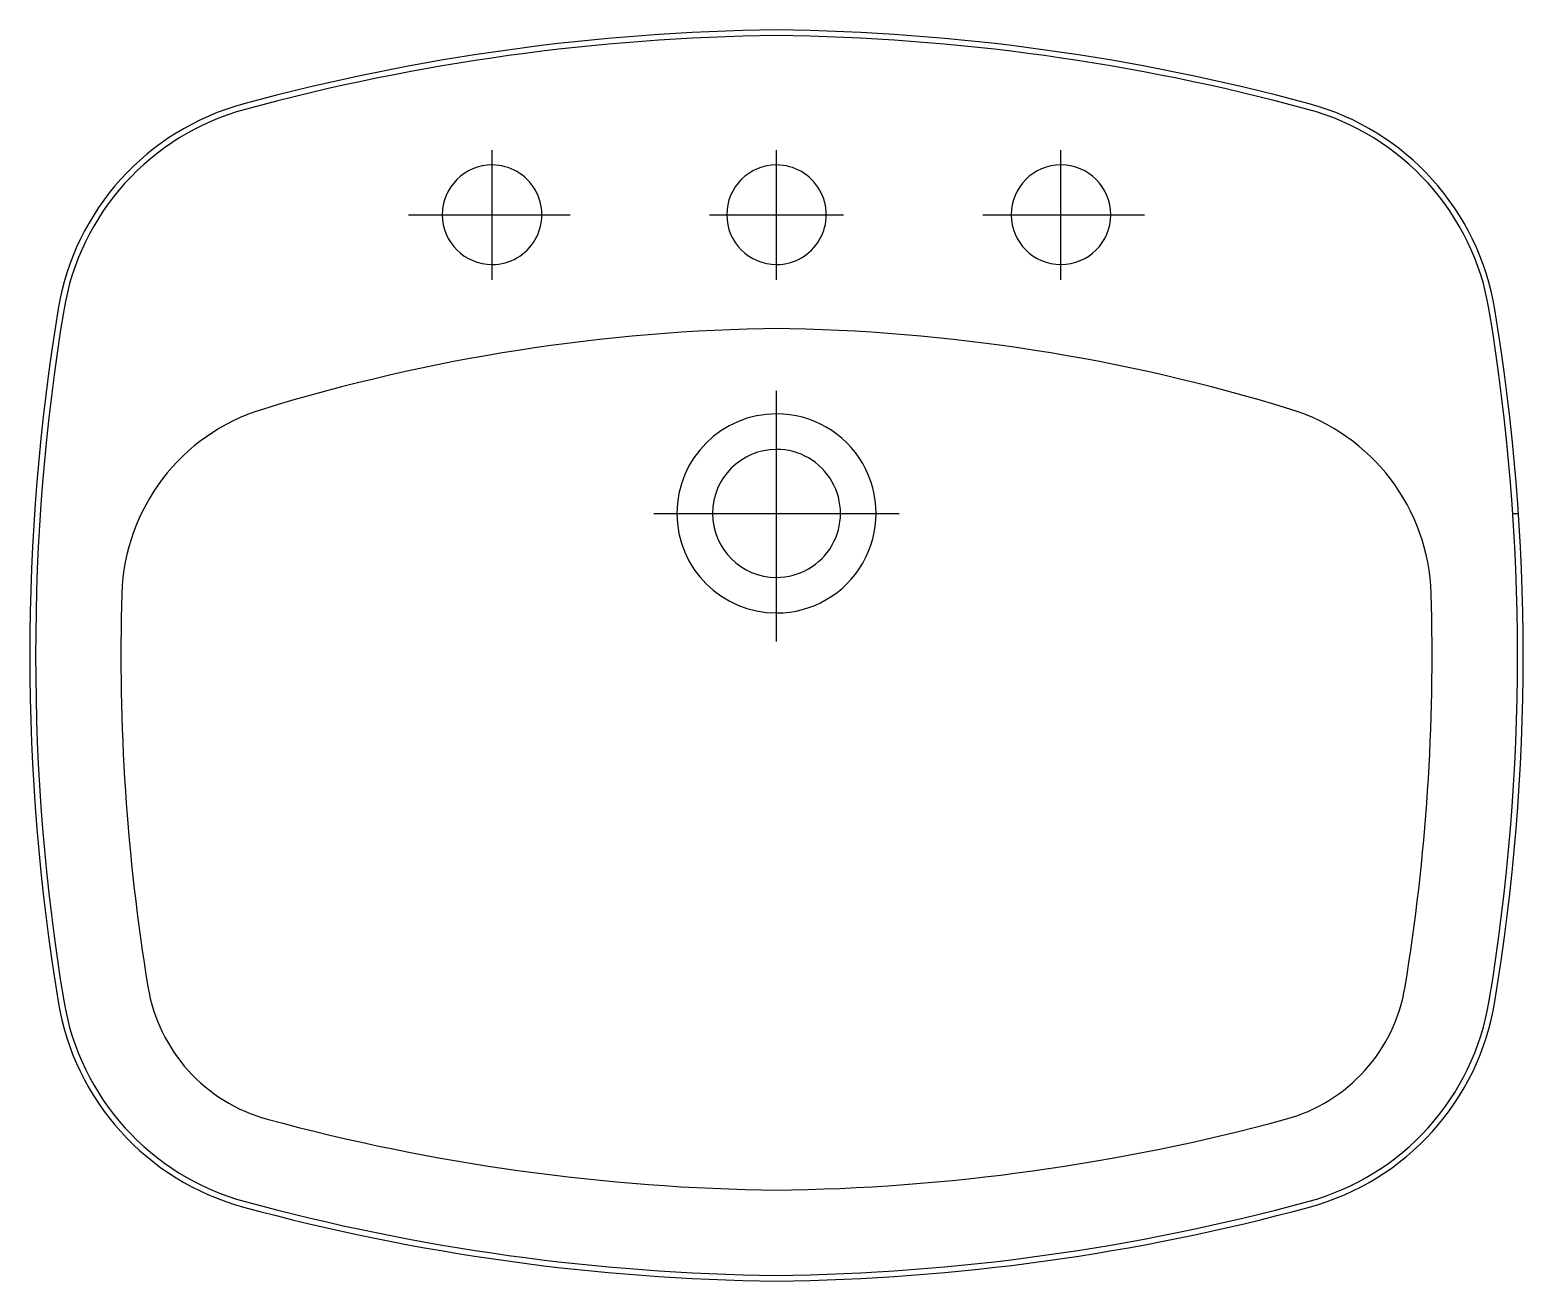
# Model space of a CAD drawing. Extents: x -998.041 to -997.516, y 837.258 to 837.698.
import ezdxf

# ---------------------------------------------------------------- set-up
doc = ezdxf.new("R2010")
doc.units = 0
doc.header["$LTSCALE"] = 0.2
doc.header["$MEASUREMENT"] = 0
for name, pattern in [('AXES', [0.54, 0.3, -0.08, 0.08, -0.08]), ('CACHE', [0.24, 0.12, -0.12]), ('CONTINU', [0])]:
    doc.linetypes.add(name, pattern=pattern)
doc.layers.get('0').update_dxf_attribs({"linetype": 'CONTINUOUS'})
doc.layers.add('DECA_EIXOS', color=5, linetype='AXES')

msp = doc.modelspace()

# ---------------------------------------------------------------- linework, layer by layer
at = {"linetype": 'CONTINU'}
for points in [[(-997.77893, 837.69835, 0.063279), (-997.96622, 837.67233)], [(-997.77896, 837.69635, 0.063279), (-997.96569, 837.6704)], [(-997.59218, 837.6704, 0.063279), (-997.77896, 837.69635)], [(-997.59165, 837.67233, 0.063279), (-997.77893, 837.69835)], [(-997.96622, 837.67233, 0.293907), (-998.03148, 837.60022)], [(-997.96569, 837.6704, 0.293907), (-998.02953, 837.59973)], [(-997.52834, 837.59973, 0.293907), (-997.59218, 837.6704)], [(-997.52637, 837.60005, 0.293907), (-997.59165, 837.67233)], [(-997.77893, 837.65085, 1), (-997.77893, 837.61585)], [(-997.77893, 837.61585, 1.000017), (-997.77893, 837.65085)], [(-998.03148, 837.60022, 0.081749), (-998.0315, 837.35674)], [(-998.02953, 837.59973, 0.081646), (-998.02953, 837.35706)], [(-997.52834, 837.35706, 0.081646), (-997.52834, 837.59973)], [(-997.52637, 837.35674, 0.081646), (-997.52637, 837.60005)], [(-997.77771, 837.59335, 0.071763), (-997.9597, 837.56493)], [(-997.59816, 837.56493, 0.071763), (-997.78016, 837.59335)], [(-997.9597, 837.56493, 0.32096), (-998.0091, 837.50023)], [(-997.77893, 837.56335, 1), (-997.77893, 837.49335)], [(-997.77893, 837.49335, 1.000015), (-997.77893, 837.56335)], [(-997.54876, 837.50014, 0.32096), (-997.59816, 837.56493)], [(-997.77893, 837.55085, 1), (-997.77893, 837.50585)], [(-997.77893, 837.50585, 1.000017), (-997.77893, 837.55085)], [(-998.0091, 837.50023, 0.048401), (-997.99993, 837.36193)], [(-997.55794, 837.36193, 0.048341), (-997.54876, 837.50014)], [(-997.99993, 837.36193, 0.293907), (-997.95798, 837.31539)], [(-997.60002, 837.31535, 0.293909), (-997.55794, 837.36193)], [(-998.0315, 837.35674, 0.293908), (-997.96629, 837.28448)], [(-998.02953, 837.35706, 0.293908), (-997.96569, 837.2864)], [(-997.59209, 837.28642, 0.293909), (-997.52834, 837.35706)], [(-997.59156, 837.28449, 0.293908), (-997.52637, 837.35674)], [(-997.95798, 837.31539, 0.063324), (-997.77856, 837.29045)], [(-997.77931, 837.29044, 0.063279), (-997.60002, 837.31535)], [(-997.96569, 837.2864, 0.063279), (-997.77896, 837.26045)], [(-997.77896, 837.26045, 0.06331), (-997.59209, 837.28642)], [(-997.96629, 837.28448, 0.063303), (-997.77893, 837.25845)], [(-997.77893, 837.25845, 0.063311), (-997.59156, 837.28449)]]:
    msp.add_lwpolyline(points, format="xyb", dxfattribs=at)
at = {"linetype": 'CACHE'}
for points in [[(-997.87893, 837.65085, 1), (-997.87893, 837.61585)], [(-997.87893, 837.61585, 1.000013), (-997.87893, 837.65085)], [(-997.67893, 837.65085, 1), (-997.67893, 837.61585)], [(-997.67893, 837.61585, 1), (-997.67893, 837.65085)]]:
    msp.add_lwpolyline(points, format="xyb", dxfattribs=at)
at = {"linetype": 'CONTINU'}
msp.add_lwpolyline([(-997.5201, 837.52835), (-997.5181, 837.52835)], dxfattribs=at)
at = {"layer": 'DECA_EIXOS'}
for points in [[(-997.87893, 837.61044), (-997.87893, 837.65608)], [(-997.77893, 837.61044), (-997.77893, 837.65608)], [(-997.67893, 837.61044), (-997.67893, 837.65608)], [(-997.90833, 837.63335), (-997.85145, 837.63335)], [(-997.80248, 837.63335), (-997.75539, 837.63335)], [(-997.70642, 837.63335), (-997.64954, 837.63335)], [(-997.77893, 837.48336), (-997.77893, 837.57143)], [(-997.82209, 837.52835), (-997.73578, 837.52835)]]:
    msp.add_lwpolyline(points, dxfattribs=at)

doc.saveas('drawing.dxf')
